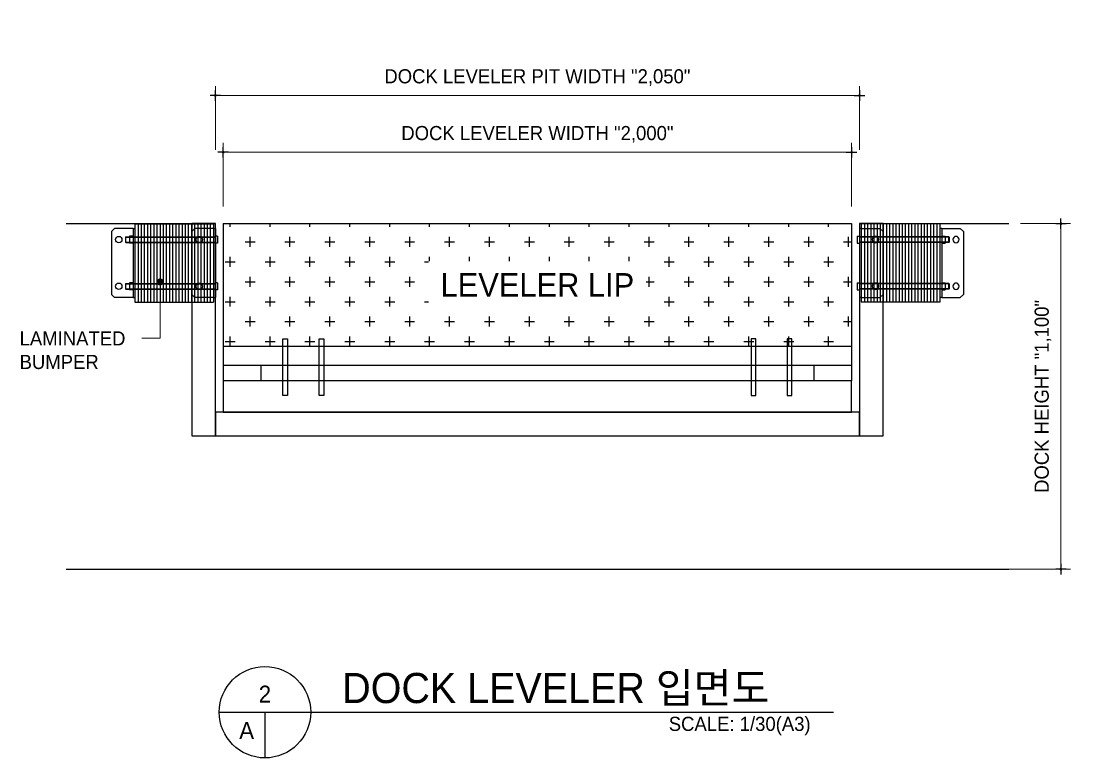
# Model space of a CAD drawing. Header units: millimetres. Extents: x 968 to 24364, y 279 to 8282.
# Drawn here: x 968 to 4325, y 5937 to 8282 of the extents above; entities that cross this region are included whole.
import ezdxf
from ezdxf.enums import TextEntityAlignment as Align

# ---------------------------------------------------------------- set-up
doc = ezdxf.new("R2010")
doc.units = ezdxf.units.MM
doc.header["$LTSCALE"] = 60
doc.header["$MEASUREMENT"] = 0
doc.header["$PDSIZE"] = -10
doc.layers.get('0').update_dxf_attribs({"linetype": 'CONTINUOUS'})
doc.layers.get('Defpoints').update_dxf_attribs({"color": 171, "linetype": 'CONTINUOUS'})
for name, color, linetype in [('1층평면$0$COL', 2, 'CONTINUOUS'), ('8', 8, 'CONTINUOUS'), ('DIM', 7, 'CONTINUOUS'), ('h', 8, 'CONTINUOUS'), ('PL', 4, 'CONTINUOUS'), ('SYM', 7, 'CONTINUOUS'), ('TEXT', 3, 'CONTINUOUS'), ('외형선', 3, 'CONTINUOUS')]:
    doc.layers.add(name, color=color, linetype=linetype)
doc.styles.add('0T-OUT', font='H2GTRE.TTF')
doc.dimstyles.new('MAIN', dxfattribs={"dimtxt": 1.5, "dimasz": 0.5, "dimexe": 1, "dimexo": 2, "dimgap": 1, "dimtad": 1, "dimdec": 0, "dimdsep": 46, "dimlunit": 6, "dimtxsty": '0T-OUT', "dimblk": 'DOT', "dimcen": 2.5, "dimdle": 2, "dimclrd": 256, "dimclre": 256, "dimclrt": 3, "dimadec": 0, "dimazin": 0, "dimtfac": 1, "dimtdec": 0, "dimtix": 1, "dimtmove": 2, "dimatfit": 3, "dimldrblk": 'DOT', "dimfxl": 1, "dimtvp": 1, "dimtolj": 1, "dimtzin": 0, "dimlwd": 0, "dimlwe": 0, "dimarcsym": 0})

# ---------------------------------------------------------------- blocks, each defined once
blk = doc.blocks.new('라미네이터범퍼')
at = {"layer": '8'}
for p, q in [((-205, 165.2), (-195, 175.2)), ((-136, 175.2), (-195, 175.2)), ((-136, 175.2), (-130, 175.2)), ((-136, 175.2), (-136, -44.8)), ((-130, 190.2), (-130, -59.8)), ((-130, 190.2), (120, 190.2)), ((-130, 175.2), (-130, -44.8)), ((-120, 190.2), (-120, -59.8)), ((-110, 190.2), (-110, -59.8)), ((-100, 190.2), (-100, -59.8)), ((-90, 190.2), (-90, -59.8)), ((-80, 190.2), (-80, -59.8)), ((-70, 190.2), (-70, -59.8)), ((-60, 190.2), (-60, -59.8)), ((-50, 190.2), (-50, -59.8)), ((-40, 190.2), (-40, -59.8)), ((-30, 190.2), (-30, -59.8)), ((-20, 190.2), (-20, -59.8)), ((-10, 190.2), (-10, -59.8)), ((0, 190.2), (0, -59.8)), ((10, 190.2), (10, -59.8)), ((20, 190.2), (20, -59.8)), ((30, 190.2), (30, -59.8)), ((40, 190.2), (40, -59.8)), ((50, 190.2), (50, -59.8)), ((51, 165.2), (61, 175.2)), ((60, 190.2), (60, -59.8)), ((120, 175.2), (61, 175.2)), ((70, 190.2), (70, -59.8)), ((80, 190.2), (80, -59.8)), ((90, 190.2), (90, -59.8)), ((100, 190.2), (100, -59.8)), ((110, 190.2), (110, -59.8)), ((120, 190.2), (120, -59.8)), ((120, 175.2), (126, 175.2)), ((120, 175.2), (120, -44.8)), ((126, 175.2), (126, -44.8)), ((-205, 165.2), (-205, -34.8)), ((-159, 148.5), (-160, 147.5)), ((-160, 147.5), (-160, 131.5)), ((-159, 148.5), (-147, 148.5)), ((-147, 150.5), (-147, 128.5)), ((-136, 150.5), (-147, 150.5)), ((-136, 165.2), (-136, -34.8)), ((51, 165.2), (51, -34.8)), ((133, 150.5), (126, 150.5)), ((133, 150.5), (133, 128.5)), ((-159, 130.5), (-147, 130.5)), ((-147, 130.5), (126, 130.5)), ((-136, 128.5), (-147, 128.5)), ((133, 128.5), (126, 128.5)), ((-159, 0), (-160, -1)), ((-159, 0), (-147, 0)), ((-147, 2), (-147, -20)), ((-136, 2), (-147, 2)), ((133, 2), (126, 2)), ((133, 2), (133, -20)), ((-160, -1), (-160, -17)), ((-160, -17), (-159, -18)), ((-159, -18), (-147, -18)), ((-136, -20), (-147, -20)), ((133, -20), (126, -20)), ((-195, -44.8), (-205, -34.8)), ((-136, -44.8), (-195, -44.8)), ((-136, -44.8), (-130, -44.8)), ((-130, -34.8), (-130, -59.8)), ((-130, -59.8), (120, -59.8)), ((61, -44.8), (51, -34.8)), ((120, -44.8), (61, -44.8)), ((120, -34.8), (120, -59.8)), ((120, -44.8), (126, -44.8))]:
    blk.add_line(p, q, dxfattribs=at)
blk.add_lwpolyline([(51, 190.2), (120, 190.2)], dxfattribs=at)
for centre in [(-181.3, 139.5), (74.8, 139.5), (-181.3, -9), (74.8, -9)]:
    blk.add_circle(centre, 10.2, dxfattribs=at)
at = {"layer": 'h', "color": 1, "linetype": 'ByBlock'}
for p, q in [((-160, 147.5), (126, 147.5)), ((-159, 130.5), (-159, 148.5)), ((-160, 131.5), (126, 131.5)), ((-159, -18), (-159, 0)), ((-160, -1), (126, -1)), ((-160, -17), (126, -17))]:
    blk.add_line(p, q, dxfattribs=at)
at = {"layer": 'h'}
for p, q in [((-147, 148.5), (126, 148.5)), ((-147, 0), (126, 0)), ((-147, -18), (126, -18))]:
    blk.add_line(p, q, dxfattribs=at)
at = {"layer": '외형선'}
blk.add_line((-160, 131.5), (-159, 130.5), dxfattribs=at)
blk = doc.blocks.new('Dot1')
at = {"color": 9, "linetype": 'Continuous'}
for p, q in [((-1.125, 0), (1.125, 0)), ((0, 1.125), (0, -1.125))]:
    blk.add_line(p, q, dxfattribs=at)
at = {"color": 2, "const_width": 0.28125}
blk.add_lwpolyline([(-0.140625, 0, 1), (0.140625, 0, 1)], format="xyb", close=True, dxfattribs=at)
blk = doc.blocks.new('*D48')
at = {"layer": 'Defpoints', "color": 0, "transparency": 16777216}
for p in [(3611.2, 7864.3), (1611.2, 7631.9), (3611.2, 7631.9)]:
    blk.add_point(p, dxfattribs=at)
at = {"layer": 'DIM', "lineweight": 0, "transparency": 16777216}
for p, q in [((1611.2, 7691.9), (1611.2, 7894.3)), ((3611.2, 7691.9), (3611.2, 7894.3)), ((1626.2, 7864.3), (3596.2, 7864.3))]:
    blk.add_line(p, q, dxfattribs=at)
at = {"layer": 'DIM', "lineweight": 0, "transparency": 16777216, "xscale": 15, "yscale": 15, "zscale": 15, "rotation": 180}
blk.add_blockref('Dot1', (1611.2, 7864.3), dxfattribs=at)
at = {"layer": 'DIM', "lineweight": 0, "transparency": 16777216, "xscale": 15, "yscale": 15, "zscale": 15}
blk.add_blockref('Dot1', (3611.2, 7864.3), dxfattribs=at)
at = {"layer": 'DIM', "color": 3, "transparency": 16777216, "insert": (2611.2, 7921.4), "char_height": 45, "attachment_point": 5, "style": '0T-OUT'}
blk.add_mtext('\\A1;DOCK LEVELER WIDTH "2,000"', dxfattribs=at)
blk = doc.blocks.new('_Dot')
at = {"color": 0, "linetype": 'ByBlock', "lineweight": -2}
blk.add_line((-0.5, 0), (-1, 0), dxfattribs=at)
at = {"color": 0, "linetype": 'ByBlock', "const_width": 0.5}
blk.add_lwpolyline([(-0.25, 0, 1), (0.25, 0, 1)], format="xyb", close=True, dxfattribs=at)
blk = doc.blocks.new('*D49')
at = {"layer": 'Defpoints', "color": 0, "transparency": 16777216}
for p in [(3636.2, 8045.1), (1586.2, 7812.7), (3636.2, 7812.7)]:
    blk.add_point(p, dxfattribs=at)
at = {"layer": 'DIM', "lineweight": 0, "transparency": 16777216}
for p, q in [((1586.2, 7872.7), (1586.2, 8075.1)), ((3636.2, 7872.7), (3636.2, 8075.1)), ((1601.2, 8045.1), (3621.2, 8045.1))]:
    blk.add_line(p, q, dxfattribs=at)
at = {"layer": 'DIM', "lineweight": 0, "transparency": 16777216, "xscale": 15, "yscale": 15, "zscale": 15, "rotation": 180}
blk.add_blockref('Dot1', (1586.2, 8045.1), dxfattribs=at)
at = {"layer": 'DIM', "lineweight": 0, "transparency": 16777216, "xscale": 15, "yscale": 15, "zscale": 15}
blk.add_blockref('Dot1', (3636.2, 8045.1), dxfattribs=at)
at = {"layer": 'DIM', "color": 3, "transparency": 16777216, "insert": (2611.2, 8102.2), "char_height": 45, "attachment_point": 5, "style": '0T-OUT'}
blk.add_mtext('\\A1;DOCK LEVELER PIT WIDTH "2,050"', dxfattribs=at)
blk = doc.blocks.new('*D50')
at = {"layer": 'Defpoints', "color": 0, "transparency": 16777216}
for p in [(4088.6, 7637.2), (4033.6, 6537.2), (4277.6, 6537.2)]:
    blk.add_point(p, dxfattribs=at)
at = {"layer": 'DIM', "lineweight": 0, "transparency": 16777216}
for p, q in [((4148.6, 7637.2), (4307.6, 7637.2)), ((4277.6, 7622.2), (4277.6, 6552.2)), ((4093.6, 6537.2), (4307.6, 6537.2))]:
    blk.add_line(p, q, dxfattribs=at)
at = {"layer": 'DIM', "lineweight": 0, "transparency": 16777216, "xscale": 15, "yscale": 15, "zscale": 15}
for p, rotation in [((4277.6, 7637.2), 90), ((4277.6, 6537.2), 270)]:
    blk.add_blockref('Dot1', p, dxfattribs=dict(at, rotation=rotation))
at = {"layer": 'DIM', "color": 3, "transparency": 16777216, "insert": (4220.4, 7087.2), "char_height": 45, "attachment_point": 5, "rotation": 90, "style": '0T-OUT'}
blk.add_mtext('\\A1;DOCK HEIGHT "1,100"', dxfattribs=at)
blk = doc.blocks.new('DOT')
at = {"color": 0, "linetype": 'ByBlock'}
blk.add_line((-0.5, 0), (-1, 0), dxfattribs=at)
at = {"color": 0, "linetype": 'ByBlock', "const_width": 0.5}
blk.add_lwpolyline([(-0.25, 0, 1), (0.25, 0, 1)], format="xyb", close=True, dxfattribs=at)

msp = doc.modelspace()

# ---------------------------------------------------------------- hatches: boundary and pattern name
h = msp.add_hatch()
h.set_pattern_fill('CROSS', color=8, scale=10)
h.set_pattern_definition([(0, (14444.274, -2136.21), (63.5, 63.5), [31.75, -95.25]), (90, (14460.15, -2152.085), (-63.5, 63.5), [31.75, -95.25])])
h.paths.add_polyline_path([(3611.2, 7247.2), (3611.2, 7437.2), (3611.2, 7637.2), (1611.2, 7637.2), (1611.2, 7437.2), (1611.2, 7247.2)])

# ---------------------------------------------------------------- linework, layer by layer
at = {"ltscale": 0.002}
for p, q in [((1111.2, 7637.2), (1586.2, 7637.2)), ((3636.2, 7637.2), (4111.2, 7637.2))]:
    msp.add_line(p, q, dxfattribs=at)
for points in [[(1816.2, 7090.2), (1801.2, 7090.2), (1801.2, 7270.2), (1816.2, 7270.2)], [(1931.2, 7090.2), (1916.2, 7090.2), (1916.2, 7270.2), (1931.2, 7270.2)], [(3291.2, 7090.2), (3306.2, 7090.2), (3306.2, 7270.2), (3291.2, 7270.2)], [(3406.2, 7090.2), (3421.2, 7090.2), (3421.2, 7270.2), (3406.2, 7270.2)]]:
    msp.add_lwpolyline(points, close=True)
at = {"layer": '1층평면$0$COL', "linetype": 'Continuous'}
msp.add_line((1111.2, 6537.2), (4111.2, 6537.2), dxfattribs=at)
at = {"layer": 'PL'}
for p, q in [((1511.2, 7637.2), (1511.2, 6962.2)), ((1611.2, 7637.2), (3611.2, 7637.2)), ((1611.2, 7637.2), (1611.2, 7437.2)), ((3611.2, 7637.2), (3611.2, 7137.2)), ((1611.2, 7437.2), (1611.2, 7137.2)), ((1611.2, 7247.2), (3611.2, 7247.2)), ((1611.2, 7187.2), (3611.2, 7187.2)), ((1731.2, 7187.2), (1731.2, 7137.2)), ((3491.2, 7187.2), (3491.2, 7137.2))]:
    msp.add_line(p, q, dxfattribs=at)
for points in [[(1511.2, 6962.2), (1586.2, 6962.2), (1586.2, 7637.2), (1511.2, 7637.2)], [(3636.2, 6962.2), (3711.2, 6962.2), (3711.2, 7637.2), (3636.2, 7637.2)], [(3611.2, 7137.2), (1611.2, 7137.2), (1611.2, 7037.2), (3611.2, 7037.2)]]:
    msp.add_lwpolyline(points, close=True, dxfattribs=at)
msp.add_lwpolyline([(3636.2, 7037.2), (1586.2, 7037.2), (1586.2, 6962.2), (3636.2, 6962.2), (3636.2, 7037.2)], dxfattribs=at)
at = {"layer": 'SYM'}
for p, q in [((1598.6, 6082, 22.6), (3553.3, 6082, 22.6)), ((1744.1, 6082, 22.6), (1744.1, 5936.5, 22.6))]:
    msp.add_line(p, q, dxfattribs=at)
msp.add_circle((1744.1, 6082, 22.6), 145.5, dxfattribs=at)

# ---------------------------------------------------------------- block references
msp.add_blockref('라미네이터범퍼', (1460.2, 7446.9))
at = {"xscale": -1}
msp.add_blockref('라미네이터범퍼', (3762.2, 7446.9), dxfattribs=at)

# ---------------------------------------------------------------- texts
at = {"layer": 'TEXT', "style": '0T-OUT'}
msp.add_text('DOCK LEVELER 입면도', height=96, dxfattribs=at).set_placement((1990.1, 6111, 22.6))
for s, p in [('2', (1744.1, 6140.1, 22.6)), ('A', (1685.9, 6023.8, 22.6))]:
    msp.add_text(s, height=54, dxfattribs=at).set_placement(p, align=Align.MIDDLE)
msp.add_text('SCALE: 1/30(A3)', height=45, dxfattribs=at).set_placement((3480.8, 6067.4, 22.6), align=Align.TOP_RIGHT)
at = {"layer": 'TEXT', "insert": (963.2, 7294.4), "char_height": 45, "attachment_point": 1, "style": '0T-OUT'}
msp.add_mtext('\\A1;LAMINATED\\PBUMPER', dxfattribs=at)

# ---------------------------------------------------------------- dimensions: what is measured, and where the dimension line sits
at = {"layer": 'DIM'}
for base, p1, p2, text, picture, middle in [((3636.2, 8045.1), (1586.2, 7812.7), (3636.2, 7812.7), 'DOCK LEVELER PIT WIDTH "<>"', '*D49', (2611.2, 8102.2)), ((3611.2, 7864.3), (1611.2, 7631.9), (3611.2, 7631.9), 'DOCK LEVELER WIDTH "<>"', '*D48', (2611.2, 7921.4))]:
    dim = msp.add_linear_dim(base=base, p1=p1, p2=p2, text=text, dimstyle='MAIN', override={"dimscale": 30, "dimblk": 'Dot1'}, dxfattribs=at)
    dim.commit()
    dim.dimension.update_dxf_attribs({"geometry": picture, "text_midpoint": middle})
dim = msp.add_linear_dim(base=(4277.6, 6537.2, 19), p1=(4088.6, 7637.2, 19), p2=(4033.6, 6537.2, 19), angle=90, text='DOCK HEIGHT "<>"', dimstyle='MAIN', override={"dimscale": 30, "dimblk": 'Dot1'}, dxfattribs=at)
dim.commit()
dim.dimension.update_dxf_attribs({"geometry": '*D50', "text_midpoint": (4220.4, 7087.2, 19)})

# ---------------------------------------------------------------- leaders
msp.add_leader([(1410.2, 7451.7), (1410.2, 7272.2), (1352.4, 7272.2)], dimstyle='MAIN', override={"dimscale": 15, "dimasz": 1.5, "dimtad": 0, "dimldrblk": 'DOT'})

# ---------------------------------------------------------------- next in the draw order: texts
at = {"layer": 'TEXT', "insert": (2611.2, 7442.2), "char_height": 75, "attachment_point": 5, "style": '0T-OUT', "bg_fill": 2}
msp.add_mtext('{LEVELER LIP}', dxfattribs=at)

doc.saveas('drawing.dxf')
